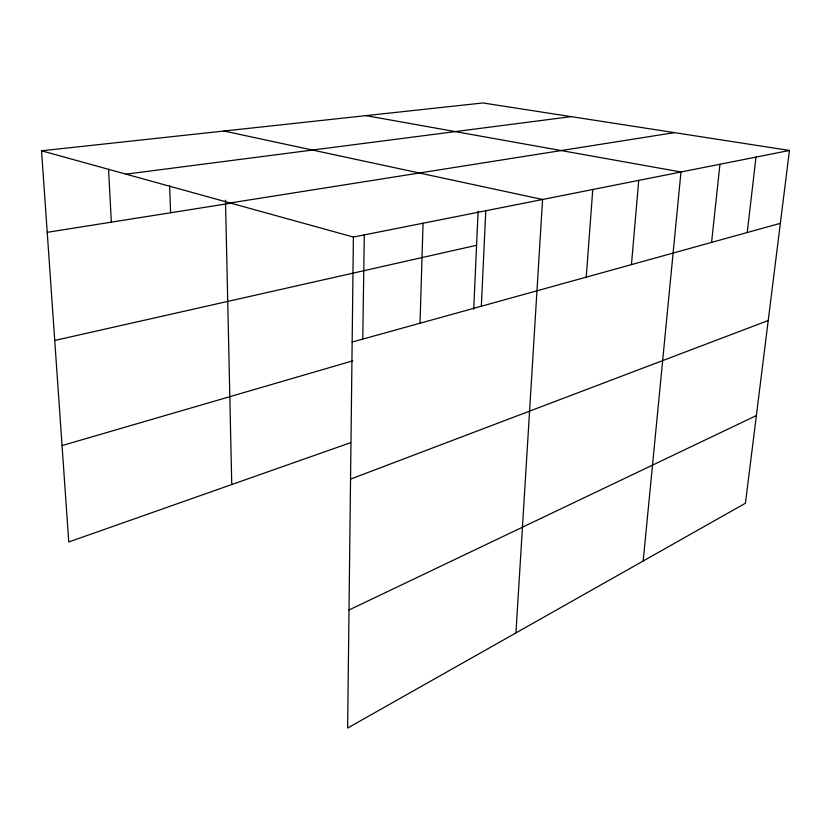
<?xml version="1.0" encoding="UTF-8"?>
<svg xmlns="http://www.w3.org/2000/svg" width="831" height="831" viewBox="0 0 831 831"><rect width="100%" height="100%" fill="white"/><g stroke="black" fill="none" stroke-linecap="round" stroke-linejoin="round"><path stroke-width="1.25" d="M41.55 150.795L353.393 237.053L347.628 728.039L745.438 503.222L789.45 150.453L482.925 102.961L41.55 150.795L68.755 541.978L350.589 442.674M362.773 338.975L364.3 234.591M420.039 323.228L423.052 223.217M473.732 309.101L478.095 211.219M481.336 306.234L485.782 210.752M515.947 632.91L542.57 199.482L223.975 131.028M586.239 277.149L592.763 189.51M631.456 264.611L638.727 180.379M643.194 560.998L680.973 171.996L366.045 115.634M711.575 242.392L719.947 164.258M747.225 232.514L755.992 157.09M349.01 609.985L756.376 415.552M350.547 479.113L768.228 320.517M62.055 445.582L352.749 360.841M352.157 342.04L780.361 223.331M54.742 340.461L476.579 245.27M353.393 237.053L789.45 150.453M230.156 202.961L674.419 132.628M47.222 232.327L231.942 203.034M125.99 174.146L571.105 116.631M108.57 169.41L111.333 222.157M169.617 185.832L170.604 212.757M225.492 200.198L231.756 484.546"/></g></svg>
